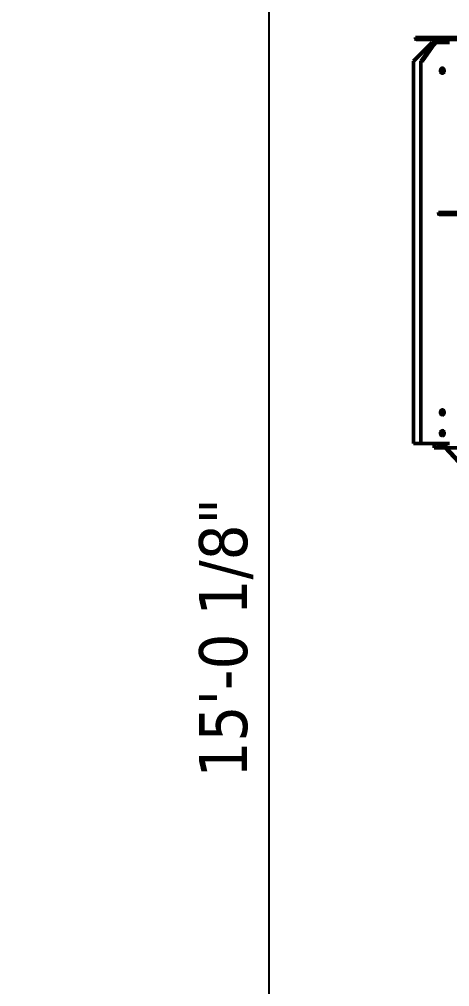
# Model space of a CAD drawing. Header units: inches. Extents: x 11 to 1621, y 11 to 1332.
# Drawn here: x 101.4 to 153, y 675.5 to 791.6 of the extents above; entities that cross this region are included whole.
import ezdxf

# ---------------------------------------------------------------- set-up
doc = ezdxf.new("R2010")
doc.units = ezdxf.units.IN
doc.header["$LTSCALE"] = 48
doc.header["$MEASUREMENT"] = 0
doc.layers.add('Dimension (ANSI)', color=7, linetype='Continuous', lineweight=25)
doc.layers.add('Visible (ANSI)', color=7, linetype='Continuous', lineweight=50)
doc.styles.add('Dimension Text', font='tahoma.ttf')
doc.dimstyles.new('ELC FT', dxfattribs={"dimscale": 48, "dimtxt": 0.12, "dimasz": 0.098425, "dimexe": 0.05, "dimexo": 0.1, "dimgap": 0.031496, "dimtad": 1, "dimdec": 5, "dimzin": 3, "dimdsep": 46, "dimlunit": 4, "dimtxsty": 'Dimension Text', "dimcen": 0.09, "dimdle": 0.5, "dimclrd": 5, "dimclre": 5, "dimclrt": 256, "dimadec": 1, "dimazin": 3, "dimtfac": 0.833333, "dimtofl": 0, "dimtmove": 0, "dimatfit": 3, "dimfxl": 0, "dimfrac": 2, "dimtolj": 1, "dimtzin": 0, "dimlwd": 25, "dimlwe": 25, "dimarcsym": 0})

# ---------------------------------------------------------------- blocks, each defined once
blk = doc.blocks.new('*D28')
at = {"layer": 'Defpoints', "color": 0, "linetype": 'Continuous', "transparency": 16777216}
for p in [(86, 891.45), (200, 891.45), (183.39, 291.45)]:
    blk.add_point(p, dxfattribs=at)
at = {"layer": 'Dimension (ANSI)', "color": 5, "linetype": 'Continuous', "lineweight": 25, "transparency": 16777216}
for p, q in [((195.2, 891.45), (83.6, 891.45)), ((86, 886.73), (86, 614.44)), ((86, 296.18), (86, 568.46)), ((178.59, 291.45), (83.6, 291.45))]:
    blk.add_line(p, q, dxfattribs=at)
at = {"layer": 'Dimension (ANSI)', "color": 5, "linetype": 'Continuous', "transparency": 16777216}
for points in [[(85.22, 886.73), (86.79, 886.73), (86, 891.45)], [(85.22, 296.18), (86.79, 296.18), (86, 291.45)]]:
    blk.add_solid(points, dxfattribs=at)
at = {"layer": 'Dimension (ANSI)', "linetype": 'Continuous', "lineweight": 25, "transparency": 16777216, "insert": (86, 591.45), "char_height": 5.76, "attachment_point": 5, "rotation": 90, "style": 'Dimension Text'}
blk.add_mtext('\\A1;\\fTahoma|b0|i0;50\'-0"\\P\\fTahoma|b0|i0;4000 STACK', dxfattribs=at)
blk = doc.blocks.new('*D43')
at = {"layer": 'Defpoints', "color": 0, "linetype": 'Continuous', "transparency": 16777216}
for p in [(131.32, 807.45), (208.3, 807.45), (211.66, 627.33)]:
    blk.add_point(p, dxfattribs=at)
at = {"layer": 'Dimension (ANSI)', "color": 5, "linetype": 'Continuous', "lineweight": 25, "transparency": 16777216}
for p, q in [((203.5, 807.45), (128.92, 807.45)), ((131.32, 632.05), (131.32, 802.73)), ((206.86, 627.33), (128.92, 627.33))]:
    blk.add_line(p, q, dxfattribs=at)
at = {"layer": 'Dimension (ANSI)', "color": 5, "linetype": 'Continuous', "transparency": 16777216}
for points in [[(130.53, 802.73), (132.11, 802.73), (131.32, 807.45)], [(130.53, 632.05), (132.11, 632.05), (131.32, 627.33)]]:
    blk.add_solid(points, dxfattribs=at)
at = {"layer": 'Dimension (ANSI)', "linetype": 'Continuous', "lineweight": 25, "transparency": 16777216, "insert": (126.17, 717.39), "char_height": 5.76, "attachment_point": 5, "rotation": 90, "style": 'Dimension Text'}
blk.add_mtext('\\A1;15\'-0 1/8"', dxfattribs=at)

msp = doc.modelspace()

# ---------------------------------------------------------------- linework, layer by layer
at = {"layer": 'Visible (ANSI)'}
for p, q in [((149.877429, 789.451101), (148.877429, 789.451101)), ((148.877429, 789.321101), (148.877429, 789.451101)), ((149.877429, 789.451101), (150.127429, 789.451101)), ((150.420322, 789.451101), (150.127429, 789.451101)), ((150.127429, 789.451101), (150.127429, 789.201101)), ((150.420322, 789.451101), (215.066093, 789.451101)), ((150.877429, 788.826101), (148.627429, 786.576101)), ((148.997429, 789.201101), (149.877429, 789.201101)), ((149.536439, 786.576101), (151.127429, 788.826101)), ((151.127429, 788.576101), (149.798068, 786.696101)), ((150.127429, 789.201101), (149.877429, 789.201101)), ((150.127429, 789.201101), (150.169318, 789.201101)), ((215.486803, 789.201101), (150.169318, 789.201101)), ((150.877429, 788.826101), (151.127429, 788.826101)), ((151.127429, 788.826101), (151.127429, 788.951101)), ((151.127429, 788.826101), (151.480983, 788.826101)), ((151.304206, 788.951101), (151.304206, 788.826101)), ((151.480983, 788.826101), (152.810343, 788.826101)), ((152.980049, 788.826101), (152.810343, 788.826101)), ((148.627429, 740.701101), (148.627429, 786.576101)), ((149.628363, 786.576101), (149.536439, 786.576101)), ((149.536439, 740.701101), (149.536439, 786.576101)), ((151.657759, 768.451101), (181.770936, 768.451101)), ((151.657759, 768.451101), (151.657759, 768.321101)), ((181.855789, 768.201101), (151.742612, 768.201101)), ((149.536439, 740.701101), (148.627429, 740.701101)), ((149.628363, 740.701101), (149.536439, 740.701101)), ((149.628363, 740.701101), (149.798068, 740.701101)), ((151.127429, 740.701101), (149.798068, 740.701101)), ((151.127429, 740.701101), (151.127429, 740.201101)), ((151.127429, 740.701101), (151.127429, 740.201101)), ((151.480983, 740.701101), (151.127429, 740.701101)), ((152.810343, 740.701101), (151.480983, 740.701101)), ((151.500375, 740.574324), (152.527303, 740.504016)), ((151.500375, 740.574324), (152.527303, 740.504016)), ((152.810343, 740.701101), (152.980049, 740.701101)), ((152.596934, 740.201101), (151.127429, 740.201101)), ((159.383111, 732.701101), (152.454015, 740.201101)), ((152.596934, 740.408148), (152.596934, 740.201101)), ((152.596934, 740.408148), (152.596934, 740.201101)), ((216.071462, 740.201101), (152.596934, 740.201101)), ((159.526617, 732.701101), (152.597521, 740.201101))]:
    msp.add_line(p, q, dxfattribs=at)
msp.add_arc((150.877429, 788.951101), 0.25, 0, 90, dxfattribs=at)
for centre, major_axis, ratio, start_param, end_param in [((151.127429, 788.951101), (0, 0.25), 0.7071067812, 4.7123889804, 6.2831853072), ((151.304206, 788.576101), (-0.23097, -0.23097), 0.4142135624, 3.5342917353, 5.1050880621), ((149.713216, 786.696101), (-0.110866, -0.110866), 0.4142135624, 0.3926990817, 1.9634954085), ((152.276478, 785.451101), (0, -0.3125), 0.7071067812, 3.5531094997, 5.8716684611), ((151.742612, 768.321101), (0, -0.12), 0.7071067812, 4.7123889804, 6.2831853072), ((152.276478, 744.451101), (0, 0.3125), 0.7071067812, 0.4115168461, 2.7300758075), ((152.276478, 744.451101), (0, -0.3125), 0.7071067812, 3.5531094997, 5.8716684611), ((152.417899, 744.451101), (0, -0.3125), 0.7071067812, 3.9453949725, 5.4793829882), ((152.276478, 741.951101), (0, 0.3125), 0.7071067812, 0.4115168461, 2.7300758075), ((152.276478, 741.951101), (0, -0.3125), 0.7071067812, 3.5531094997, 5.8716684611), ((152.417899, 741.951101), (0, -0.3125), 0.7071067812, 3.9453949725, 5.4793829882), ((151.512516, 740.877048), (0, 0.30314), 0.7653668647, 2.1900361508, 3.089240534), ((151.512516, 740.877048), (0, 0.30314), 0.7653668647, 2.1900361508, 3.089240534), ((152.523458, 740.408148), (0, -0.096), 0.7653668647, 1.5707963268, 3.089240534), ((152.523458, 740.408148), (0, -0.096), 0.7653668647, 1.5707963268, 3.089240534)]:
    msp.add_ellipse(centre, major_axis=major_axis, ratio=ratio, start_param=start_param, end_param=end_param, dxfattribs=at)
for centre in [(152.099701, 785.451101), (152.099701, 744.451101), (152.099701, 741.951101)]:
    msp.add_ellipse(centre, major_axis=(0, -0.3125), ratio=0.7071067812, dxfattribs=at)
for points, knots in [([(148.997429, 789.201101), (148.958816, 789.201101), (148.92753, 789.218781), (148.886786, 789.265293), (148.877429, 789.294491), (148.877429, 789.321101)], [2.5516406839, 2.5516406839, 2.5516406839, 2.5516406839, 3.1711059319, 3.1711059319, 3.7905711799, 3.7905711799, 3.7905711799, 3.7905711799]), ([(150.420322, 789.321101), (150.366005, 789.294491), (150.313557, 789.265293), (150.226863, 789.218781), (150.192601, 789.201101), (150.169318, 789.201101)], [0, 0, 0, 0, 0.619465248, 0.619465248, 1.238930496, 1.238930496, 1.238930496, 1.238930496])]:
    msp.add_open_spline(points, degree=3, knots=knots, dxfattribs=at)

# ---------------------------------------------------------------- dimensions: what is measured, and where the dimension line sits
at = {"layer": 'Dimension (ANSI)', "color": 5, "linetype": 'Continuous', "lineweight": 25, "true_color": 0x0000ff}
dim = msp.add_linear_dim(base=(86.002429, 891.451101), p1=(183.392611, 291.451101), p2=(200.002429, 891.451101), angle=270, text='\\fTahoma|b0|i0;<>\\P\\fTahoma|b0|i0;4000 STACK', dimstyle='ELC FT', override={"dimgap": 0.031496, "dimtad": 0, "dimdec": 5, "dimlfac": 1, "dimtol": 0, "dimlim": 0, "dimtp": 0, "dimtm": 0, "dimtdec": 2, "dimatfit": 1, "dimtvp": 0}, dxfattribs=at)
dim.commit()
dim.dimension.update_dxf_attribs({"geometry": '*D28', "text_midpoint": (86.002429, 591.451101), "dimtype": 160})
dim = msp.add_linear_dim(base=(131.318097, 807.451101), p1=(211.658747, 627.326101), p2=(208.296605, 807.451101), angle=90, dimstyle='ELC FT', override={"dimgap": 0.031496, "dimdec": 5, "dimlfac": 1, "dimtol": 0, "dimlim": 0, "dimtp": 0, "dimtm": 0, "dimtdec": 2, "dimatfit": 1}, dxfattribs=at)
dim.commit()
dim.dimension.update_dxf_attribs({"geometry": '*D43', "text_midpoint": (131.318097, 717.388601), "dimtype": 160})

doc.saveas('drawing.dxf')
